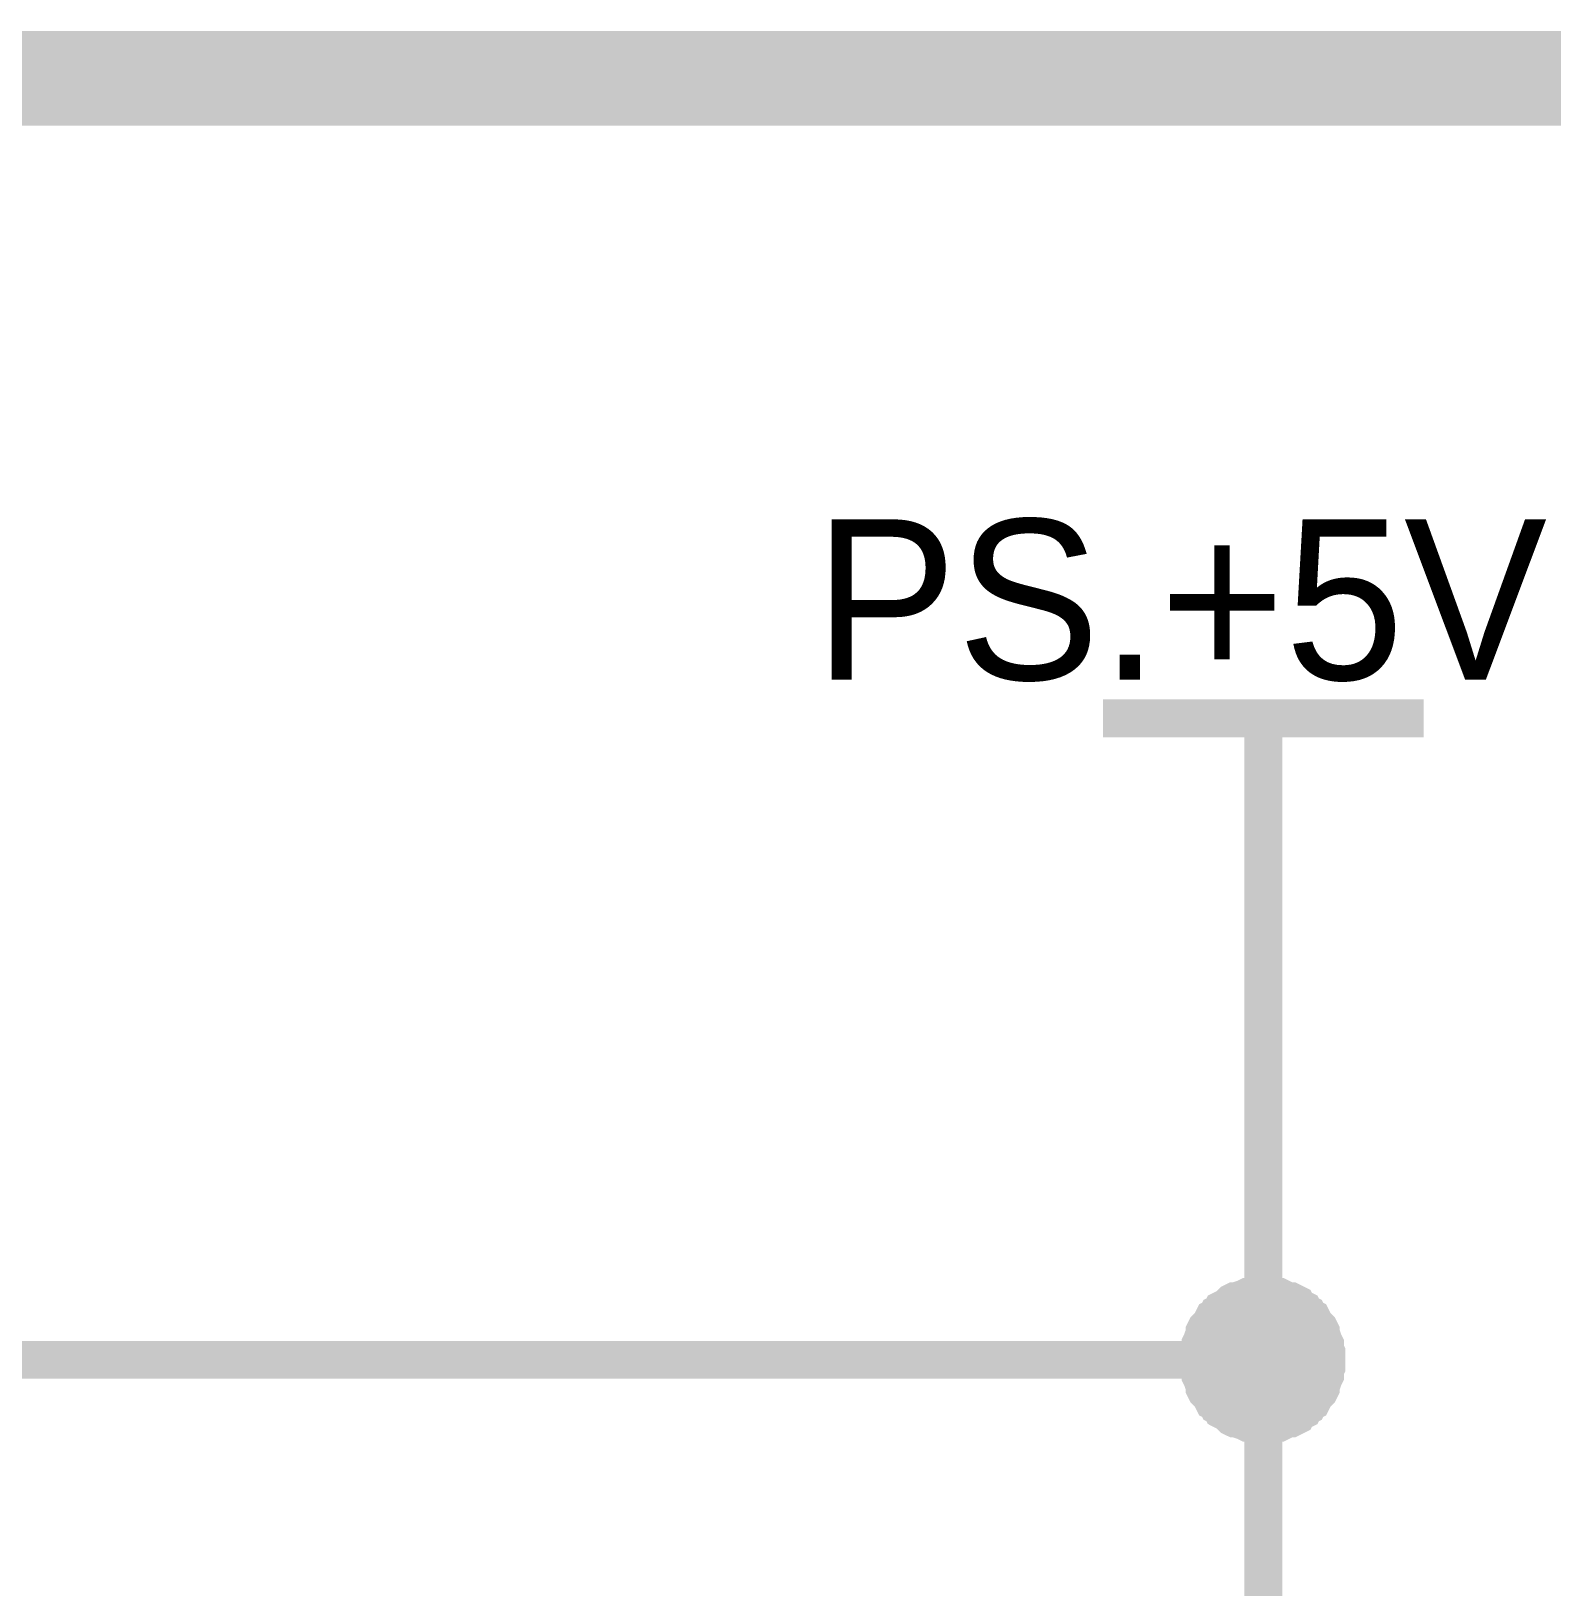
# Model space of a CAD drawing. Header units: inches. Extents: x 0 to 11, y 0 to 8.5.
# Drawn here: x 4.5159 to 4.9905, y 5.5289 to 6.0144 of the extents above; entities that cross this region are included whole.
import ezdxf

# ---------------------------------------------------------------- set-up
doc = ezdxf.new("R2010")
doc.units = ezdxf.units.IN
doc.header["$MEASUREMENT"] = 0
doc.layers.add('Sheet', color=255, linetype='Continuous')

msp = doc.modelspace()

# ---------------------------------------------------------------- linework, layer by layer
at = {"layer": 'Sheet', "const_width": 0.0295}
msp.add_lwpolyline([(0.60128, 5.99968), (5.60006, 5.99968), (5.60006, 4.39968), (0.60128, 4.39968), (0.60128, 5.99968)], close=True, dxfattribs=at)
at = {"layer": 'Sheet'}
for points, const_width in [([(4.85047, 5.79996), (4.95054, 5.79996)], 0.0118), ([(4.9005, 5.69988), (4.9005, 5.79996)], 0.0118), ([(4.9005, 5.59979), (4.9005, 5.69988)], 0.0118), ([(4.8804, 5.59979), (4.8804, 5.60069), (4.8804, 5.60203), (4.88085, 5.60292), (4.88085, 5.60382), (4.88085, 5.60471), (4.88129, 5.6056), (4.88174, 5.60694), (4.88219, 5.60784), (4.88219, 5.60873), (4.88263, 5.60962), (4.88308, 5.61007), (4.88397, 5.61097), (4.88442, 5.61186), (4.88487, 5.61275), (4.88576, 5.6132), (4.88621, 5.61409), (4.8871, 5.61454), (4.88755, 5.61543), (4.88844, 5.61588), (4.88934, 5.61633), (4.89023, 5.61722), (4.89068, 5.61767), (4.89157, 5.61811), (4.89246, 5.61811), (4.89336, 5.61856), (4.8947, 5.61901), (4.89559, 5.61945), (4.89648, 5.61945), (4.89738, 5.61945), (4.89827, 5.6199), (4.89961, 5.6199), (4.9005, 5.6199)], 0.0118), ([(4.8804, 5.59979), (4.8804, 5.60069), (4.8804, 5.60203), (4.88085, 5.60292), (4.88085, 5.60382), (4.88085, 5.60471), (4.88129, 5.6056), (4.88174, 5.60694), (4.88219, 5.60784), (4.88219, 5.60873), (4.88263, 5.60962), (4.88308, 5.61007), (4.88397, 5.61097), (4.88442, 5.61186), (4.88487, 5.61275), (4.88576, 5.6132), (4.88621, 5.61409), (4.8871, 5.61454), (4.88755, 5.61543), (4.88844, 5.61588), (4.88934, 5.61633), (4.89023, 5.61722), (4.89068, 5.61767), (4.89157, 5.61811), (4.89246, 5.61811), (4.89336, 5.61856), (4.8947, 5.61901), (4.89559, 5.61945), (4.89648, 5.61945), (4.89738, 5.61945), (4.89827, 5.6199), (4.89961, 5.6199), (4.9005, 5.6199)], 0.0118), ([(4.8804, 5.59979), (4.8804, 5.60069), (4.8804, 5.60203), (4.88085, 5.60292), (4.88085, 5.60382), (4.88085, 5.60471), (4.88129, 5.6056), (4.88174, 5.60694), (4.88219, 5.60784), (4.88219, 5.60873), (4.88263, 5.60962), (4.88308, 5.61007), (4.88397, 5.61097), (4.88442, 5.61186), (4.88487, 5.61275), (4.88576, 5.6132), (4.88621, 5.61409), (4.8871, 5.61454), (4.88755, 5.61543), (4.88844, 5.61588), (4.88934, 5.61633), (4.89023, 5.61722), (4.89068, 5.61767), (4.89157, 5.61811), (4.89246, 5.61811), (4.89336, 5.61856), (4.8947, 5.61901), (4.89559, 5.61945), (4.89648, 5.61945), (4.89738, 5.61945), (4.89827, 5.6199), (4.89961, 5.6199), (4.9005, 5.6199)], 0.0118), ([(4.8804, 5.59979), (4.8804, 5.60069), (4.8804, 5.60203), (4.88085, 5.60292), (4.88085, 5.60382), (4.88085, 5.60471), (4.88129, 5.6056), (4.88174, 5.60694), (4.88219, 5.60784), (4.88219, 5.60873), (4.88263, 5.60962), (4.88308, 5.61007), (4.88397, 5.61097), (4.88442, 5.61186), (4.88487, 5.61275), (4.88576, 5.6132), (4.88621, 5.61409), (4.8871, 5.61454), (4.88755, 5.61543), (4.88844, 5.61588), (4.88934, 5.61633), (4.89023, 5.61722), (4.89068, 5.61767), (4.89157, 5.61811), (4.89246, 5.61811), (4.89336, 5.61856), (4.8947, 5.61901), (4.89559, 5.61945), (4.89648, 5.61945), (4.89738, 5.61945), (4.89827, 5.6199), (4.89961, 5.6199), (4.9005, 5.6199)], 0.0118), ([(4.9005, 5.6199), (4.9005, 5.6199)], 0.0118), ([(4.9005, 5.6199), (4.9014, 5.6199), (4.90229, 5.6199), (4.90363, 5.61945), (4.90452, 5.61945), (4.90542, 5.61945), (4.90631, 5.61901), (4.9072, 5.61856), (4.9081, 5.61811), (4.90899, 5.61811), (4.90988, 5.61767), (4.91078, 5.61722), (4.91122, 5.61633), (4.91212, 5.61588), (4.91301, 5.61543), (4.91346, 5.61454), (4.91435, 5.61409), (4.9148, 5.6132), (4.91569, 5.61275), (4.91614, 5.61186), (4.91659, 5.61097), (4.91748, 5.61007), (4.91793, 5.60962), (4.91837, 5.60873), (4.91837, 5.60784), (4.91882, 5.60694), (4.91927, 5.6056), (4.91971, 5.60471), (4.91971, 5.60382), (4.91971, 5.60292), (4.92016, 5.60203), (4.92016, 5.60069), (4.92016, 5.59979)], 0.0118), ([(4.9005, 5.6199), (4.9005, 5.6199)], 0.0118), ([(4.9005, 5.6199), (4.9014, 5.6199), (4.90229, 5.6199), (4.90363, 5.61945), (4.90452, 5.61945), (4.90542, 5.61945), (4.90631, 5.61901), (4.9072, 5.61856), (4.9081, 5.61811), (4.90899, 5.61811), (4.90988, 5.61767), (4.91078, 5.61722), (4.91122, 5.61633), (4.91212, 5.61588), (4.91301, 5.61543), (4.91346, 5.61454), (4.91435, 5.61409), (4.9148, 5.6132), (4.91569, 5.61275), (4.91614, 5.61186), (4.91659, 5.61097), (4.91748, 5.61007), (4.91793, 5.60962), (4.91837, 5.60873), (4.91837, 5.60784), (4.91882, 5.60694), (4.91927, 5.6056), (4.91971, 5.60471), (4.91971, 5.60382), (4.91971, 5.60292), (4.92016, 5.60203), (4.92016, 5.60069), (4.92016, 5.59979)], 0.0118), ([(4.9005, 5.6199), (4.9005, 5.6199)], 0.0118), ([(4.9005, 5.6199), (4.9014, 5.6199), (4.90229, 5.6199), (4.90363, 5.61945), (4.90452, 5.61945), (4.90542, 5.61945), (4.90631, 5.61901), (4.9072, 5.61856), (4.9081, 5.61811), (4.90899, 5.61811), (4.90988, 5.61767), (4.91078, 5.61722), (4.91122, 5.61633), (4.91212, 5.61588), (4.91301, 5.61543), (4.91346, 5.61454), (4.91435, 5.61409), (4.9148, 5.6132), (4.91569, 5.61275), (4.91614, 5.61186), (4.91659, 5.61097), (4.91748, 5.61007), (4.91793, 5.60962), (4.91837, 5.60873), (4.91837, 5.60784), (4.91882, 5.60694), (4.91927, 5.6056), (4.91971, 5.60471), (4.91971, 5.60382), (4.91971, 5.60292), (4.92016, 5.60203), (4.92016, 5.60069), (4.92016, 5.59979)], 0.0118), ([(4.9005, 5.6199), (4.9005, 5.6199)], 0.0118), ([(4.9005, 5.6199), (4.9014, 5.6199), (4.90229, 5.6199), (4.90363, 5.61945), (4.90452, 5.61945), (4.90542, 5.61945), (4.90631, 5.61901), (4.9072, 5.61856), (4.9081, 5.61811), (4.90899, 5.61811), (4.90988, 5.61767), (4.91078, 5.61722), (4.91122, 5.61633), (4.91212, 5.61588), (4.91301, 5.61543), (4.91346, 5.61454), (4.91435, 5.61409), (4.9148, 5.6132), (4.91569, 5.61275), (4.91614, 5.61186), (4.91659, 5.61097), (4.91748, 5.61007), (4.91793, 5.60962), (4.91837, 5.60873), (4.91837, 5.60784), (4.91882, 5.60694), (4.91927, 5.6056), (4.91971, 5.60471), (4.91971, 5.60382), (4.91971, 5.60292), (4.92016, 5.60203), (4.92016, 5.60069), (4.92016, 5.59979)], 0.0118), ([(4.8804, 5.59979), (4.8804, 5.60069), (4.8804, 5.60203), (4.88085, 5.60292), (4.88085, 5.60382), (4.88085, 5.60471), (4.88129, 5.6056), (4.88174, 5.60694), (4.88219, 5.60784), (4.88219, 5.60873), (4.88263, 5.60962), (4.88308, 5.61007), (4.88397, 5.61097), (4.88442, 5.61186), (4.88487, 5.61275), (4.88576, 5.6132), (4.88621, 5.61409), (4.8871, 5.61454), (4.88755, 5.61543), (4.88844, 5.61588), (4.88934, 5.61633), (4.89023, 5.61722), (4.89068, 5.61767), (4.89157, 5.61811), (4.89246, 5.61811), (4.89336, 5.61856), (4.8947, 5.61901), (4.89559, 5.61945), (4.89648, 5.61945), (4.89738, 5.61945), (4.89827, 5.6199), (4.89961, 5.6199), (4.9005, 5.6199)], 0.0039), ([(4.8804, 5.59979), (4.8804, 5.60069), (4.8804, 5.60203), (4.88085, 5.60292), (4.88085, 5.60382), (4.88085, 5.60471), (4.88129, 5.6056), (4.88174, 5.60694), (4.88219, 5.60784), (4.88219, 5.60873), (4.88263, 5.60962), (4.88308, 5.61007), (4.88397, 5.61097), (4.88442, 5.61186), (4.88487, 5.61275), (4.88576, 5.6132), (4.88621, 5.61409), (4.8871, 5.61454), (4.88755, 5.61543), (4.88844, 5.61588), (4.88934, 5.61633), (4.89023, 5.61722), (4.89068, 5.61767), (4.89157, 5.61811), (4.89246, 5.61811), (4.89336, 5.61856), (4.8947, 5.61901), (4.89559, 5.61945), (4.89648, 5.61945), (4.89738, 5.61945), (4.89827, 5.6199), (4.89961, 5.6199), (4.9005, 5.6199)], 0.0039), ([(4.8804, 5.59979), (4.8804, 5.60069), (4.8804, 5.60203), (4.88085, 5.60292), (4.88085, 5.60382), (4.88085, 5.60471), (4.88129, 5.6056), (4.88174, 5.60694), (4.88219, 5.60784), (4.88219, 5.60873), (4.88263, 5.60962), (4.88308, 5.61007), (4.88397, 5.61097), (4.88442, 5.61186), (4.88487, 5.61275), (4.88576, 5.6132), (4.88621, 5.61409), (4.8871, 5.61454), (4.88755, 5.61543), (4.88844, 5.61588), (4.88934, 5.61633), (4.89023, 5.61722), (4.89068, 5.61767), (4.89157, 5.61811), (4.89246, 5.61811), (4.89336, 5.61856), (4.8947, 5.61901), (4.89559, 5.61945), (4.89648, 5.61945), (4.89738, 5.61945), (4.89827, 5.6199), (4.89961, 5.6199), (4.9005, 5.6199)], 0.0039), ([(4.8804, 5.59979), (4.8804, 5.60069), (4.8804, 5.60203), (4.88085, 5.60292), (4.88085, 5.60382), (4.88085, 5.60471), (4.88129, 5.6056), (4.88174, 5.60694), (4.88219, 5.60784), (4.88219, 5.60873), (4.88263, 5.60962), (4.88308, 5.61007), (4.88397, 5.61097), (4.88442, 5.61186), (4.88487, 5.61275), (4.88576, 5.6132), (4.88621, 5.61409), (4.8871, 5.61454), (4.88755, 5.61543), (4.88844, 5.61588), (4.88934, 5.61633), (4.89023, 5.61722), (4.89068, 5.61767), (4.89157, 5.61811), (4.89246, 5.61811), (4.89336, 5.61856), (4.8947, 5.61901), (4.89559, 5.61945), (4.89648, 5.61945), (4.89738, 5.61945), (4.89827, 5.6199), (4.89961, 5.6199), (4.9005, 5.6199)], 0.0039), ([(4.9005, 5.6199), (4.9005, 5.6199)], 0.0039), ([(4.9005, 5.6199), (4.9014, 5.6199), (4.90229, 5.6199), (4.90363, 5.61945), (4.90452, 5.61945), (4.90542, 5.61945), (4.90631, 5.61901), (4.9072, 5.61856), (4.9081, 5.61811), (4.90899, 5.61811), (4.90988, 5.61767), (4.91078, 5.61722), (4.91122, 5.61633), (4.91212, 5.61588), (4.91301, 5.61543), (4.91346, 5.61454), (4.91435, 5.61409), (4.9148, 5.6132), (4.91569, 5.61275), (4.91614, 5.61186), (4.91659, 5.61097), (4.91748, 5.61007), (4.91793, 5.60962), (4.91837, 5.60873), (4.91837, 5.60784), (4.91882, 5.60694), (4.91927, 5.6056), (4.91971, 5.60471), (4.91971, 5.60382), (4.91971, 5.60292), (4.92016, 5.60203), (4.92016, 5.60069), (4.92016, 5.59979)], 0.0039), ([(4.9005, 5.6199), (4.9005, 5.6199)], 0.0039), ([(4.9005, 5.6199), (4.9014, 5.6199), (4.90229, 5.6199), (4.90363, 5.61945), (4.90452, 5.61945), (4.90542, 5.61945), (4.90631, 5.61901), (4.9072, 5.61856), (4.9081, 5.61811), (4.90899, 5.61811), (4.90988, 5.61767), (4.91078, 5.61722), (4.91122, 5.61633), (4.91212, 5.61588), (4.91301, 5.61543), (4.91346, 5.61454), (4.91435, 5.61409), (4.9148, 5.6132), (4.91569, 5.61275), (4.91614, 5.61186), (4.91659, 5.61097), (4.91748, 5.61007), (4.91793, 5.60962), (4.91837, 5.60873), (4.91837, 5.60784), (4.91882, 5.60694), (4.91927, 5.6056), (4.91971, 5.60471), (4.91971, 5.60382), (4.91971, 5.60292), (4.92016, 5.60203), (4.92016, 5.60069), (4.92016, 5.59979)], 0.0039), ([(4.9005, 5.6199), (4.9005, 5.6199)], 0.0039), ([(4.9005, 5.6199), (4.9014, 5.6199), (4.90229, 5.6199), (4.90363, 5.61945), (4.90452, 5.61945), (4.90542, 5.61945), (4.90631, 5.61901), (4.9072, 5.61856), (4.9081, 5.61811), (4.90899, 5.61811), (4.90988, 5.61767), (4.91078, 5.61722), (4.91122, 5.61633), (4.91212, 5.61588), (4.91301, 5.61543), (4.91346, 5.61454), (4.91435, 5.61409), (4.9148, 5.6132), (4.91569, 5.61275), (4.91614, 5.61186), (4.91659, 5.61097), (4.91748, 5.61007), (4.91793, 5.60962), (4.91837, 5.60873), (4.91837, 5.60784), (4.91882, 5.60694), (4.91927, 5.6056), (4.91971, 5.60471), (4.91971, 5.60382), (4.91971, 5.60292), (4.92016, 5.60203), (4.92016, 5.60069), (4.92016, 5.59979)], 0.0039), ([(4.9005, 5.6199), (4.9005, 5.6199)], 0.0039), ([(4.9005, 5.6199), (4.9014, 5.6199), (4.90229, 5.6199), (4.90363, 5.61945), (4.90452, 5.61945), (4.90542, 5.61945), (4.90631, 5.61901), (4.9072, 5.61856), (4.9081, 5.61811), (4.90899, 5.61811), (4.90988, 5.61767), (4.91078, 5.61722), (4.91122, 5.61633), (4.91212, 5.61588), (4.91301, 5.61543), (4.91346, 5.61454), (4.91435, 5.61409), (4.9148, 5.6132), (4.91569, 5.61275), (4.91614, 5.61186), (4.91659, 5.61097), (4.91748, 5.61007), (4.91793, 5.60962), (4.91837, 5.60873), (4.91837, 5.60784), (4.91882, 5.60694), (4.91927, 5.6056), (4.91971, 5.60471), (4.91971, 5.60382), (4.91971, 5.60292), (4.92016, 5.60203), (4.92016, 5.60069), (4.92016, 5.59979)], 0.0039), ([(3.00061, 5.59979), (4.9005, 5.59979), (4.9005, 5.39963)], 0.0118), ([(4.9005, 5.57969), (4.89961, 5.57969), (4.89827, 5.57969), (4.89738, 5.58014), (4.89648, 5.58014), (4.89559, 5.58014), (4.8947, 5.58058), (4.89336, 5.58103), (4.89246, 5.58148), (4.89157, 5.58148), (4.89068, 5.58192), (4.89023, 5.58237), (4.88934, 5.58326), (4.88844, 5.58371), (4.88755, 5.58416), (4.8871, 5.58505), (4.88621, 5.5855), (4.88576, 5.58639), (4.88487, 5.58684), (4.88442, 5.58773), (4.88397, 5.58862), (4.88308, 5.58952), (4.88263, 5.58997), (4.88219, 5.59086), (4.88219, 5.59175), (4.88174, 5.59265), (4.88129, 5.59399), (4.88085, 5.59488), (4.88085, 5.59577), (4.88085, 5.59667), (4.8804, 5.59756), (4.8804, 5.5989), (4.8804, 5.59979)], 0.0118), ([(4.8804, 5.59979), (4.8804, 5.59979)], 0.0118), ([(4.9005, 5.57969), (4.89961, 5.57969), (4.89827, 5.57969), (4.89738, 5.58014), (4.89648, 5.58014), (4.89559, 5.58014), (4.8947, 5.58058), (4.89336, 5.58103), (4.89246, 5.58148), (4.89157, 5.58148), (4.89068, 5.58192), (4.89023, 5.58237), (4.88934, 5.58326), (4.88844, 5.58371), (4.88755, 5.58416), (4.8871, 5.58505), (4.88621, 5.5855), (4.88576, 5.58639), (4.88487, 5.58684), (4.88442, 5.58773), (4.88397, 5.58862), (4.88308, 5.58952), (4.88263, 5.58997), (4.88219, 5.59086), (4.88219, 5.59175), (4.88174, 5.59265), (4.88129, 5.59399), (4.88085, 5.59488), (4.88085, 5.59577), (4.88085, 5.59667), (4.8804, 5.59756), (4.8804, 5.5989), (4.8804, 5.59979)], 0.0118), ([(4.8804, 5.59979), (4.8804, 5.59979)], 0.0118), ([(4.9005, 5.57969), (4.89961, 5.57969), (4.89827, 5.57969), (4.89738, 5.58014), (4.89648, 5.58014), (4.89559, 5.58014), (4.8947, 5.58058), (4.89336, 5.58103), (4.89246, 5.58148), (4.89157, 5.58148), (4.89068, 5.58192), (4.89023, 5.58237), (4.88934, 5.58326), (4.88844, 5.58371), (4.88755, 5.58416), (4.8871, 5.58505), (4.88621, 5.5855), (4.88576, 5.58639), (4.88487, 5.58684), (4.88442, 5.58773), (4.88397, 5.58862), (4.88308, 5.58952), (4.88263, 5.58997), (4.88219, 5.59086), (4.88219, 5.59175), (4.88174, 5.59265), (4.88129, 5.59399), (4.88085, 5.59488), (4.88085, 5.59577), (4.88085, 5.59667), (4.8804, 5.59756), (4.8804, 5.5989), (4.8804, 5.59979)], 0.0118), ([(4.8804, 5.59979), (4.8804, 5.59979)], 0.0118), ([(4.9005, 5.57969), (4.89961, 5.57969), (4.89827, 5.57969), (4.89738, 5.58014), (4.89648, 5.58014), (4.89559, 5.58014), (4.8947, 5.58058), (4.89336, 5.58103), (4.89246, 5.58148), (4.89157, 5.58148), (4.89068, 5.58192), (4.89023, 5.58237), (4.88934, 5.58326), (4.88844, 5.58371), (4.88755, 5.58416), (4.8871, 5.58505), (4.88621, 5.5855), (4.88576, 5.58639), (4.88487, 5.58684), (4.88442, 5.58773), (4.88397, 5.58862), (4.88308, 5.58952), (4.88263, 5.58997), (4.88219, 5.59086), (4.88219, 5.59175), (4.88174, 5.59265), (4.88129, 5.59399), (4.88085, 5.59488), (4.88085, 5.59577), (4.88085, 5.59667), (4.8804, 5.59756), (4.8804, 5.5989), (4.8804, 5.59979)], 0.0118), ([(4.8804, 5.59979), (4.8804, 5.59979)], 0.0118), ([(4.92016, 5.59979), (4.92016, 5.5989), (4.92016, 5.59756), (4.91971, 5.59667), (4.91971, 5.59577), (4.91971, 5.59488), (4.91927, 5.59399), (4.91882, 5.59265), (4.91837, 5.59175), (4.91837, 5.59086), (4.91793, 5.58997), (4.91748, 5.58952), (4.91659, 5.58862), (4.91614, 5.58773), (4.91569, 5.58684), (4.9148, 5.58639), (4.91435, 5.5855), (4.91346, 5.58505), (4.91301, 5.58416), (4.91212, 5.58371), (4.91122, 5.58326), (4.91078, 5.58237), (4.90988, 5.58192), (4.90899, 5.58148), (4.9081, 5.58148), (4.9072, 5.58103), (4.90631, 5.58058), (4.90542, 5.58014), (4.90452, 5.58014), (4.90363, 5.58014), (4.90229, 5.57969), (4.9014, 5.57969), (4.9005, 5.57969)], 0.0118), ([(4.92016, 5.59979), (4.92016, 5.5989), (4.92016, 5.59756), (4.91971, 5.59667), (4.91971, 5.59577), (4.91971, 5.59488), (4.91927, 5.59399), (4.91882, 5.59265), (4.91837, 5.59175), (4.91837, 5.59086), (4.91793, 5.58997), (4.91748, 5.58952), (4.91659, 5.58862), (4.91614, 5.58773), (4.91569, 5.58684), (4.9148, 5.58639), (4.91435, 5.5855), (4.91346, 5.58505), (4.91301, 5.58416), (4.91212, 5.58371), (4.91122, 5.58326), (4.91078, 5.58237), (4.90988, 5.58192), (4.90899, 5.58148), (4.9081, 5.58148), (4.9072, 5.58103), (4.90631, 5.58058), (4.90542, 5.58014), (4.90452, 5.58014), (4.90363, 5.58014), (4.90229, 5.57969), (4.9014, 5.57969), (4.9005, 5.57969)], 0.0118), ([(4.92016, 5.59979), (4.92016, 5.5989), (4.92016, 5.59756), (4.91971, 5.59667), (4.91971, 5.59577), (4.91971, 5.59488), (4.91927, 5.59399), (4.91882, 5.59265), (4.91837, 5.59175), (4.91837, 5.59086), (4.91793, 5.58997), (4.91748, 5.58952), (4.91659, 5.58862), (4.91614, 5.58773), (4.91569, 5.58684), (4.9148, 5.58639), (4.91435, 5.5855), (4.91346, 5.58505), (4.91301, 5.58416), (4.91212, 5.58371), (4.91122, 5.58326), (4.91078, 5.58237), (4.90988, 5.58192), (4.90899, 5.58148), (4.9081, 5.58148), (4.9072, 5.58103), (4.90631, 5.58058), (4.90542, 5.58014), (4.90452, 5.58014), (4.90363, 5.58014), (4.90229, 5.57969), (4.9014, 5.57969), (4.9005, 5.57969)], 0.0118), ([(4.92016, 5.59979), (4.92016, 5.5989), (4.92016, 5.59756), (4.91971, 5.59667), (4.91971, 5.59577), (4.91971, 5.59488), (4.91927, 5.59399), (4.91882, 5.59265), (4.91837, 5.59175), (4.91837, 5.59086), (4.91793, 5.58997), (4.91748, 5.58952), (4.91659, 5.58862), (4.91614, 5.58773), (4.91569, 5.58684), (4.9148, 5.58639), (4.91435, 5.5855), (4.91346, 5.58505), (4.91301, 5.58416), (4.91212, 5.58371), (4.91122, 5.58326), (4.91078, 5.58237), (4.90988, 5.58192), (4.90899, 5.58148), (4.9081, 5.58148), (4.9072, 5.58103), (4.90631, 5.58058), (4.90542, 5.58014), (4.90452, 5.58014), (4.90363, 5.58014), (4.90229, 5.57969), (4.9014, 5.57969), (4.9005, 5.57969)], 0.0118), ([(4.92016, 5.59979), (4.92016, 5.59979), (4.92016, 5.59979), (4.92016, 5.59979), (4.92016, 5.59979), (4.92016, 5.59979), (4.92016, 5.59979), (4.92016, 5.59979), (4.92016, 5.59979), (4.92016, 5.59979), (4.92016, 5.59979), (4.92016, 5.59979), (4.92016, 5.59979), (4.92016, 5.59979), (4.92016, 5.59979), (4.92016, 5.59979), (4.92016, 5.59979), (4.92016, 5.59979), (4.92016, 5.59979), (4.92016, 5.59979), (4.92016, 5.59979), (4.92016, 5.59979), (4.92016, 5.59979), (4.92016, 5.59979), (4.92016, 5.59979), (4.92016, 5.59979), (4.92016, 5.59979), (4.92016, 5.59979), (4.92016, 5.59979), (4.92016, 5.59979), (4.92016, 5.59979), (4.92016, 5.59979), (4.92016, 5.59979)], 0.0118), ([(4.92016, 5.59979), (4.92016, 5.59979)], 0.0118), ([(4.92016, 5.59979), (4.92016, 5.59979), (4.92016, 5.59979), (4.92016, 5.59979), (4.92016, 5.59979), (4.92016, 5.59979), (4.92016, 5.59979), (4.92016, 5.59979), (4.92016, 5.59979), (4.92016, 5.59979), (4.92016, 5.59979), (4.92016, 5.59979), (4.92016, 5.59979), (4.92016, 5.59979), (4.92016, 5.59979), (4.92016, 5.59979), (4.92016, 5.59979), (4.92016, 5.59979), (4.92016, 5.59979), (4.92016, 5.59979), (4.92016, 5.59979), (4.92016, 5.59979), (4.92016, 5.59979), (4.92016, 5.59979), (4.92016, 5.59979), (4.92016, 5.59979), (4.92016, 5.59979), (4.92016, 5.59979), (4.92016, 5.59979), (4.92016, 5.59979), (4.92016, 5.59979), (4.92016, 5.59979), (4.92016, 5.59979)], 0.0118), ([(4.92016, 5.59979), (4.92016, 5.59979)], 0.0118), ([(4.92016, 5.59979), (4.92016, 5.59979), (4.92016, 5.59979), (4.92016, 5.59979), (4.92016, 5.59979), (4.92016, 5.59979), (4.92016, 5.59979), (4.92016, 5.59979), (4.92016, 5.59979), (4.92016, 5.59979), (4.92016, 5.59979), (4.92016, 5.59979), (4.92016, 5.59979), (4.92016, 5.59979), (4.92016, 5.59979), (4.92016, 5.59979), (4.92016, 5.59979), (4.92016, 5.59979), (4.92016, 5.59979), (4.92016, 5.59979), (4.92016, 5.59979), (4.92016, 5.59979), (4.92016, 5.59979), (4.92016, 5.59979), (4.92016, 5.59979), (4.92016, 5.59979), (4.92016, 5.59979), (4.92016, 5.59979), (4.92016, 5.59979), (4.92016, 5.59979), (4.92016, 5.59979), (4.92016, 5.59979), (4.92016, 5.59979)], 0.0118), ([(4.92016, 5.59979), (4.92016, 5.59979)], 0.0118), ([(4.92016, 5.59979), (4.92016, 5.59979), (4.92016, 5.59979), (4.92016, 5.59979), (4.92016, 5.59979), (4.92016, 5.59979), (4.92016, 5.59979), (4.92016, 5.59979), (4.92016, 5.59979), (4.92016, 5.59979), (4.92016, 5.59979), (4.92016, 5.59979), (4.92016, 5.59979), (4.92016, 5.59979), (4.92016, 5.59979), (4.92016, 5.59979), (4.92016, 5.59979), (4.92016, 5.59979), (4.92016, 5.59979), (4.92016, 5.59979), (4.92016, 5.59979), (4.92016, 5.59979), (4.92016, 5.59979), (4.92016, 5.59979), (4.92016, 5.59979), (4.92016, 5.59979), (4.92016, 5.59979), (4.92016, 5.59979), (4.92016, 5.59979), (4.92016, 5.59979), (4.92016, 5.59979), (4.92016, 5.59979), (4.92016, 5.59979)], 0.0118), ([(4.92016, 5.59979), (4.92016, 5.59979)], 0.0118), ([(4.9005, 5.57969), (4.89961, 5.57969), (4.89827, 5.57969), (4.89738, 5.58014), (4.89648, 5.58014), (4.89559, 5.58014), (4.8947, 5.58058), (4.89336, 5.58103), (4.89246, 5.58148), (4.89157, 5.58148), (4.89068, 5.58192), (4.89023, 5.58237), (4.88934, 5.58326), (4.88844, 5.58371), (4.88755, 5.58416), (4.8871, 5.58505), (4.88621, 5.5855), (4.88576, 5.58639), (4.88487, 5.58684), (4.88442, 5.58773), (4.88397, 5.58862), (4.88308, 5.58952), (4.88263, 5.58997), (4.88219, 5.59086), (4.88219, 5.59175), (4.88174, 5.59265), (4.88129, 5.59399), (4.88085, 5.59488), (4.88085, 5.59577), (4.88085, 5.59667), (4.8804, 5.59756), (4.8804, 5.5989), (4.8804, 5.59979)], 0.0039), ([(4.8804, 5.59979), (4.8804, 5.59979)], 0.0039), ([(4.9005, 5.57969), (4.89961, 5.57969), (4.89827, 5.57969), (4.89738, 5.58014), (4.89648, 5.58014), (4.89559, 5.58014), (4.8947, 5.58058), (4.89336, 5.58103), (4.89246, 5.58148), (4.89157, 5.58148), (4.89068, 5.58192), (4.89023, 5.58237), (4.88934, 5.58326), (4.88844, 5.58371), (4.88755, 5.58416), (4.8871, 5.58505), (4.88621, 5.5855), (4.88576, 5.58639), (4.88487, 5.58684), (4.88442, 5.58773), (4.88397, 5.58862), (4.88308, 5.58952), (4.88263, 5.58997), (4.88219, 5.59086), (4.88219, 5.59175), (4.88174, 5.59265), (4.88129, 5.59399), (4.88085, 5.59488), (4.88085, 5.59577), (4.88085, 5.59667), (4.8804, 5.59756), (4.8804, 5.5989), (4.8804, 5.59979)], 0.0039), ([(4.8804, 5.59979), (4.8804, 5.59979)], 0.0039), ([(4.9005, 5.57969), (4.89961, 5.57969), (4.89827, 5.57969), (4.89738, 5.58014), (4.89648, 5.58014), (4.89559, 5.58014), (4.8947, 5.58058), (4.89336, 5.58103), (4.89246, 5.58148), (4.89157, 5.58148), (4.89068, 5.58192), (4.89023, 5.58237), (4.88934, 5.58326), (4.88844, 5.58371), (4.88755, 5.58416), (4.8871, 5.58505), (4.88621, 5.5855), (4.88576, 5.58639), (4.88487, 5.58684), (4.88442, 5.58773), (4.88397, 5.58862), (4.88308, 5.58952), (4.88263, 5.58997), (4.88219, 5.59086), (4.88219, 5.59175), (4.88174, 5.59265), (4.88129, 5.59399), (4.88085, 5.59488), (4.88085, 5.59577), (4.88085, 5.59667), (4.8804, 5.59756), (4.8804, 5.5989), (4.8804, 5.59979)], 0.0039), ([(4.8804, 5.59979), (4.8804, 5.59979)], 0.0039), ([(4.9005, 5.57969), (4.89961, 5.57969), (4.89827, 5.57969), (4.89738, 5.58014), (4.89648, 5.58014), (4.89559, 5.58014), (4.8947, 5.58058), (4.89336, 5.58103), (4.89246, 5.58148), (4.89157, 5.58148), (4.89068, 5.58192), (4.89023, 5.58237), (4.88934, 5.58326), (4.88844, 5.58371), (4.88755, 5.58416), (4.8871, 5.58505), (4.88621, 5.5855), (4.88576, 5.58639), (4.88487, 5.58684), (4.88442, 5.58773), (4.88397, 5.58862), (4.88308, 5.58952), (4.88263, 5.58997), (4.88219, 5.59086), (4.88219, 5.59175), (4.88174, 5.59265), (4.88129, 5.59399), (4.88085, 5.59488), (4.88085, 5.59577), (4.88085, 5.59667), (4.8804, 5.59756), (4.8804, 5.5989), (4.8804, 5.59979)], 0.0039), ([(4.8804, 5.59979), (4.8804, 5.59979)], 0.0039), ([(4.92016, 5.59979), (4.92016, 5.5989), (4.92016, 5.59756), (4.91971, 5.59667), (4.91971, 5.59577), (4.91971, 5.59488), (4.91927, 5.59399), (4.91882, 5.59265), (4.91837, 5.59175), (4.91837, 5.59086), (4.91793, 5.58997), (4.91748, 5.58952), (4.91659, 5.58862), (4.91614, 5.58773), (4.91569, 5.58684), (4.9148, 5.58639), (4.91435, 5.5855), (4.91346, 5.58505), (4.91301, 5.58416), (4.91212, 5.58371), (4.91122, 5.58326), (4.91078, 5.58237), (4.90988, 5.58192), (4.90899, 5.58148), (4.9081, 5.58148), (4.9072, 5.58103), (4.90631, 5.58058), (4.90542, 5.58014), (4.90452, 5.58014), (4.90363, 5.58014), (4.90229, 5.57969), (4.9014, 5.57969), (4.9005, 5.57969)], 0.0039), ([(4.92016, 5.59979), (4.92016, 5.5989), (4.92016, 5.59756), (4.91971, 5.59667), (4.91971, 5.59577), (4.91971, 5.59488), (4.91927, 5.59399), (4.91882, 5.59265), (4.91837, 5.59175), (4.91837, 5.59086), (4.91793, 5.58997), (4.91748, 5.58952), (4.91659, 5.58862), (4.91614, 5.58773), (4.91569, 5.58684), (4.9148, 5.58639), (4.91435, 5.5855), (4.91346, 5.58505), (4.91301, 5.58416), (4.91212, 5.58371), (4.91122, 5.58326), (4.91078, 5.58237), (4.90988, 5.58192), (4.90899, 5.58148), (4.9081, 5.58148), (4.9072, 5.58103), (4.90631, 5.58058), (4.90542, 5.58014), (4.90452, 5.58014), (4.90363, 5.58014), (4.90229, 5.57969), (4.9014, 5.57969), (4.9005, 5.57969)], 0.0039), ([(4.92016, 5.59979), (4.92016, 5.5989), (4.92016, 5.59756), (4.91971, 5.59667), (4.91971, 5.59577), (4.91971, 5.59488), (4.91927, 5.59399), (4.91882, 5.59265), (4.91837, 5.59175), (4.91837, 5.59086), (4.91793, 5.58997), (4.91748, 5.58952), (4.91659, 5.58862), (4.91614, 5.58773), (4.91569, 5.58684), (4.9148, 5.58639), (4.91435, 5.5855), (4.91346, 5.58505), (4.91301, 5.58416), (4.91212, 5.58371), (4.91122, 5.58326), (4.91078, 5.58237), (4.90988, 5.58192), (4.90899, 5.58148), (4.9081, 5.58148), (4.9072, 5.58103), (4.90631, 5.58058), (4.90542, 5.58014), (4.90452, 5.58014), (4.90363, 5.58014), (4.90229, 5.57969), (4.9014, 5.57969), (4.9005, 5.57969)], 0.0039), ([(4.92016, 5.59979), (4.92016, 5.5989), (4.92016, 5.59756), (4.91971, 5.59667), (4.91971, 5.59577), (4.91971, 5.59488), (4.91927, 5.59399), (4.91882, 5.59265), (4.91837, 5.59175), (4.91837, 5.59086), (4.91793, 5.58997), (4.91748, 5.58952), (4.91659, 5.58862), (4.91614, 5.58773), (4.91569, 5.58684), (4.9148, 5.58639), (4.91435, 5.5855), (4.91346, 5.58505), (4.91301, 5.58416), (4.91212, 5.58371), (4.91122, 5.58326), (4.91078, 5.58237), (4.90988, 5.58192), (4.90899, 5.58148), (4.9081, 5.58148), (4.9072, 5.58103), (4.90631, 5.58058), (4.90542, 5.58014), (4.90452, 5.58014), (4.90363, 5.58014), (4.90229, 5.57969), (4.9014, 5.57969), (4.9005, 5.57969)], 0.0039), ([(4.92016, 5.59979), (4.92016, 5.59979), (4.92016, 5.59979), (4.92016, 5.59979), (4.92016, 5.59979), (4.92016, 5.59979), (4.92016, 5.59979), (4.92016, 5.59979), (4.92016, 5.59979), (4.92016, 5.59979), (4.92016, 5.59979), (4.92016, 5.59979), (4.92016, 5.59979), (4.92016, 5.59979), (4.92016, 5.59979), (4.92016, 5.59979), (4.92016, 5.59979), (4.92016, 5.59979), (4.92016, 5.59979), (4.92016, 5.59979), (4.92016, 5.59979), (4.92016, 5.59979), (4.92016, 5.59979), (4.92016, 5.59979), (4.92016, 5.59979), (4.92016, 5.59979), (4.92016, 5.59979), (4.92016, 5.59979), (4.92016, 5.59979), (4.92016, 5.59979), (4.92016, 5.59979), (4.92016, 5.59979), (4.92016, 5.59979)], 0.0039), ([(4.92016, 5.59979), (4.92016, 5.59979)], 0.0039), ([(4.92016, 5.59979), (4.92016, 5.59979), (4.92016, 5.59979), (4.92016, 5.59979), (4.92016, 5.59979), (4.92016, 5.59979), (4.92016, 5.59979), (4.92016, 5.59979), (4.92016, 5.59979), (4.92016, 5.59979), (4.92016, 5.59979), (4.92016, 5.59979), (4.92016, 5.59979), (4.92016, 5.59979), (4.92016, 5.59979), (4.92016, 5.59979), (4.92016, 5.59979), (4.92016, 5.59979), (4.92016, 5.59979), (4.92016, 5.59979), (4.92016, 5.59979), (4.92016, 5.59979), (4.92016, 5.59979), (4.92016, 5.59979), (4.92016, 5.59979), (4.92016, 5.59979), (4.92016, 5.59979), (4.92016, 5.59979), (4.92016, 5.59979), (4.92016, 5.59979), (4.92016, 5.59979), (4.92016, 5.59979), (4.92016, 5.59979)], 0.0039), ([(4.92016, 5.59979), (4.92016, 5.59979)], 0.0039), ([(4.92016, 5.59979), (4.92016, 5.59979), (4.92016, 5.59979), (4.92016, 5.59979), (4.92016, 5.59979), (4.92016, 5.59979), (4.92016, 5.59979), (4.92016, 5.59979), (4.92016, 5.59979), (4.92016, 5.59979), (4.92016, 5.59979), (4.92016, 5.59979), (4.92016, 5.59979), (4.92016, 5.59979), (4.92016, 5.59979), (4.92016, 5.59979), (4.92016, 5.59979), (4.92016, 5.59979), (4.92016, 5.59979), (4.92016, 5.59979), (4.92016, 5.59979), (4.92016, 5.59979), (4.92016, 5.59979), (4.92016, 5.59979), (4.92016, 5.59979), (4.92016, 5.59979), (4.92016, 5.59979), (4.92016, 5.59979), (4.92016, 5.59979), (4.92016, 5.59979), (4.92016, 5.59979), (4.92016, 5.59979), (4.92016, 5.59979)], 0.0039), ([(4.92016, 5.59979), (4.92016, 5.59979)], 0.0039), ([(4.92016, 5.59979), (4.92016, 5.59979), (4.92016, 5.59979), (4.92016, 5.59979), (4.92016, 5.59979), (4.92016, 5.59979), (4.92016, 5.59979), (4.92016, 5.59979), (4.92016, 5.59979), (4.92016, 5.59979), (4.92016, 5.59979), (4.92016, 5.59979), (4.92016, 5.59979), (4.92016, 5.59979), (4.92016, 5.59979), (4.92016, 5.59979), (4.92016, 5.59979), (4.92016, 5.59979), (4.92016, 5.59979), (4.92016, 5.59979), (4.92016, 5.59979), (4.92016, 5.59979), (4.92016, 5.59979), (4.92016, 5.59979), (4.92016, 5.59979), (4.92016, 5.59979), (4.92016, 5.59979), (4.92016, 5.59979), (4.92016, 5.59979), (4.92016, 5.59979), (4.92016, 5.59979), (4.92016, 5.59979), (4.92016, 5.59979)], 0.0039), ([(4.92016, 5.59979), (4.92016, 5.59979)], 0.0039)]:
    msp.add_lwpolyline(points, dxfattribs=dict(at, const_width=const_width))
at = {"layer": 'Sheet', "const_width": 0.02}
msp.add_lwpolyline([(4.89, 5.6, 1), (4.91, 5.6, 1)], format="xyb", close=True, dxfattribs=at)

# ---------------------------------------------------------------- texts
at = {"layer": 'Sheet'}
msp.add_text('PS.+5V', height=0.050042, dxfattribs=at).set_placement((4.76023, 5.81203))

doc.saveas('drawing.dxf')
